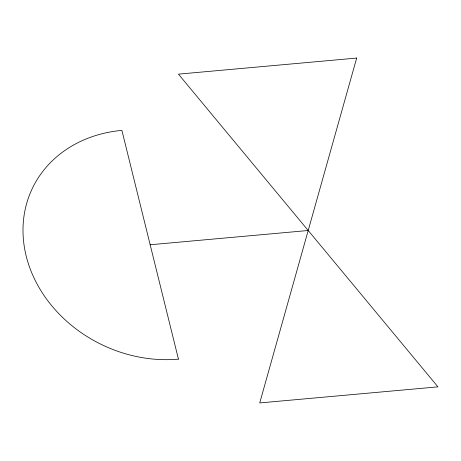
<?xml version="1.0" encoding="UTF-8"?>
<svg xmlns="http://www.w3.org/2000/svg" width="461" height="461" viewBox="0 0 461 461"><rect width="100%" height="100%" fill="white"/><g stroke="black" fill="none" stroke-linecap="round" stroke-linejoin="round"><path stroke-width="0.69" d="M150.171 244.762L308.202 230.5M356.676 58.063L259.722 402.937L437.95 386.854L178.453 74.146L356.676 58.063M178.442 359.136L121.9 130.388A130.613 111.009 25.6 0 0 26.168 255.953A130.613 111.009 25.6 0 0 178.442 359.136"/></g></svg>
